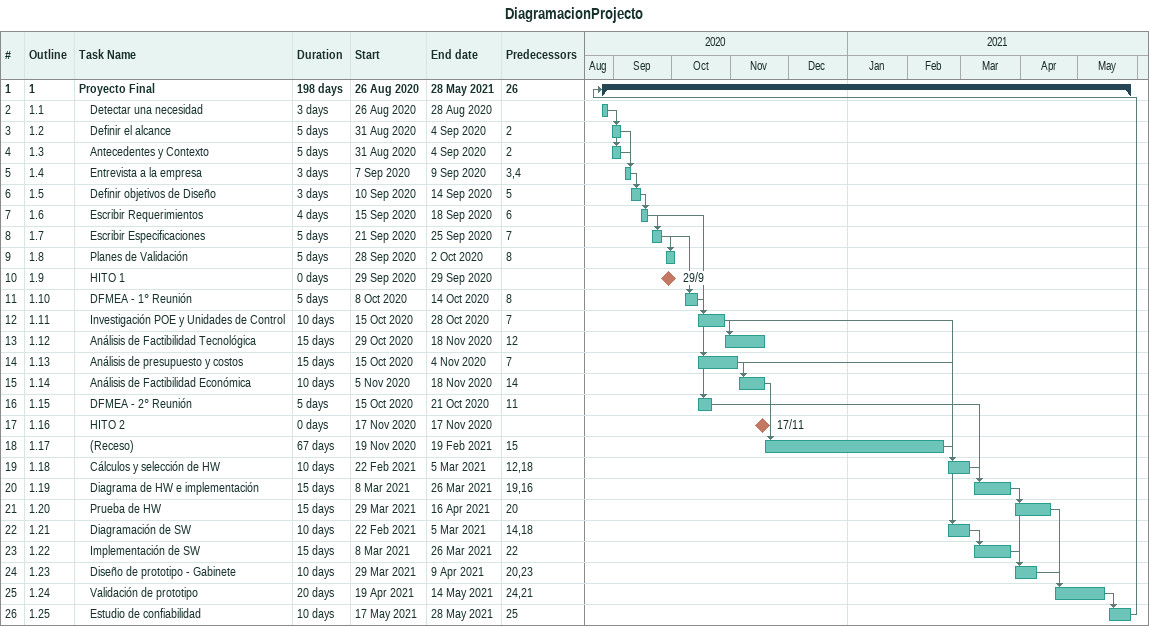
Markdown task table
DiagramacionProjecto

| ID | WBS | Task | Duration | Start | Finish | Predecessors |
|---|---|---|---|---|---|---|
| 1 | 1 | **Proyecto Final** | 198d | 2020-08-26 | 2021-05-28 | 26 |
| 2 | 1.1 | Detectar una necesidad | 3d | 2020-08-26 | 2020-08-28 |  |
| 3 | 1.2 | Definir el alcance | 5d | 2020-08-31 | 2020-09-04 | 2 |
| 4 | 1.3 | Antecedentes y Contexto | 5d | 2020-08-31 | 2020-09-04 | 2 |
| 5 | 1.4 | Entrevista a la empresa | 3d | 2020-09-07 | 2020-09-09 | 3, 4 |
| 6 | 1.5 | Definir objetivos de Diseño | 3d | 2020-09-10 | 2020-09-14 | 5 |
| 7 | 1.6 | Escribir Requerimientos | 4d | 2020-09-15 | 2020-09-18 | 6 |
| 8 | 1.7 | Escribir Especificaciones | 5d | 2020-09-21 | 2020-09-25 | 7 |
| 9 | 1.8 | Planes de Validación | 5d | 2020-09-28 | 2020-10-02 | 8 |
| 10 | 1.9 | HITO 1 | 0d | 2020-09-29 | 2020-09-29 |  |
| 11 | 1.10 | DFMEA - 1° Reunión | 5d | 2020-10-08 | 2020-10-14 | 8 |
| 12 | 1.11 | Investigación POE y Unidades de Control | 10d | 2020-10-15 | 2020-10-28 | 7 |
| 13 | 1.12 | Análisis de Factibilidad Tecnológica | 15d | 2020-10-29 | 2020-11-18 | 12 |
| 14 | 1.13 | Análisis de presupuesto y costos | 15d | 2020-10-15 | 2020-11-04 | 7 |
| 15 | 1.14 | Análisis de Factibilidad Económica | 10d | 2020-11-05 | 2020-11-18 | 14 |
| 16 | 1.15 | DFMEA - 2° Reunión | 5d | 2020-10-15 | 2020-10-21 | 11 |
| 17 | 1.16 | HITO 2 | 0d | 2020-11-17 | 2020-11-17 |  |
| 18 | 1.17 | (Receso) | 67d | 2020-11-19 | 2021-02-19 | 15 |
| 19 | 1.18 | Cálculos y selección de HW | 10d | 2021-02-22 | 2021-03-05 | 12, 18 |
| 20 | 1.19 | Diagrama de HW e implementación | 15d | 2021-03-08 | 2021-03-26 | 19, 16 |
| 21 | 1.20 | Prueba de HW | 15d | 2021-03-29 | 2021-04-16 | 20 |
| 22 | 1.21 | Diagramación de SW | 10d | 2021-02-22 | 2021-03-05 | 14, 18 |
| 23 | 1.22 | Implementación de SW | 15d | 2021-03-08 | 2021-03-26 | 22 |
| 24 | 1.23 | Diseño de prototipo - Gabinete | 10d | 2021-03-29 | 2021-04-09 | 20, 23 |
| 25 | 1.24 | Validación de prototipo | 20d | 2021-04-19 | 2021-05-14 | 24, 21 |
| 26 | 1.25 | Estudio de confiabilidad | 10d | 2021-05-17 | 2021-05-28 | 25 |
